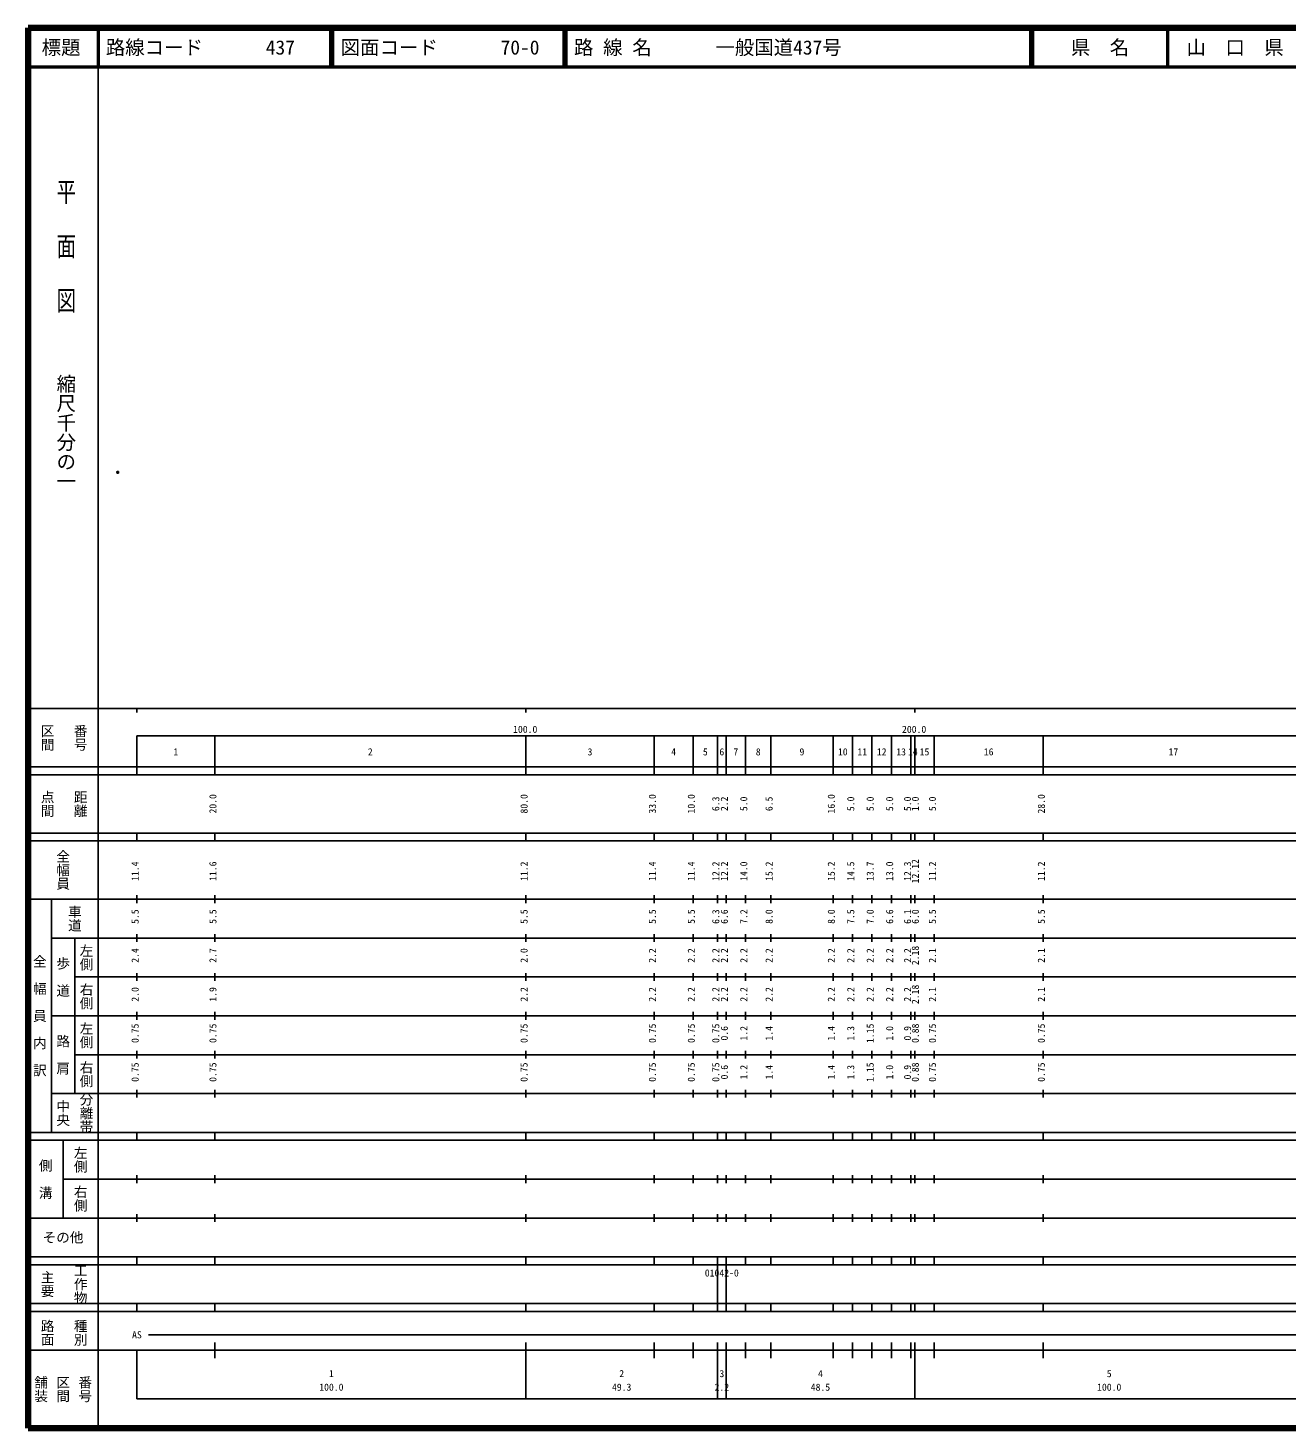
# Model space of a CAD drawing. Units: millimetres on the paper. Extents: x 40 to 680, y 20 to 380.
# Drawn here: x 40 to 363.7, y 20 to 380 of the extents above; entities that cross this region are included whole.
import ezdxf
from ezdxf.enums import TextEntityAlignment as Align

# ---------------------------------------------------------------- set-up
doc = ezdxf.new("R2010")
doc.units = ezdxf.units.MM
doc.header["$PDMODE"] = 32
doc.header["$PDSIZE"] = 0.5
doc.layers.add('M-OTRS', color=6, linetype='Continuous')
doc.layers.add('M-TTL-TXT', color=7, linetype='Continuous')
for name, color, linetype, lineweight in [('M-TTL', 2, 'Continuous', 140), ('M-TTL-BAND', 7, 'Continuous', 25), ('M-TTL-LINE', 7, 'Continuous', 50)]:
    doc.layers.add(name, color=color, linetype=linetype, lineweight=lineweight)
doc.styles.add('@ＭＳ ゴシック', font='')
doc.styles.add('ＭＳ ゴシック', font='')
doc.styles.get('@ＭＳ ゴシック').set_extended_font_data('@MS Gothic')
doc.styles.get('ＭＳ ゴシック').set_extended_font_data('MS Gothic')

msp = doc.modelspace()

# ---------------------------------------------------------------- linework, layer by layer
at = {"layer": 'M-OTRS'}
msp.add_point((63.061, 265.738), dxfattribs=at)
at = {"layer": 'M-TTL'}
for p, q in [((40, 380), (40, 20)), ((680, 380), (40, 380)), ((40, 20), (680, 20))]:
    msp.add_line(p, q, dxfattribs=at)
at = {"layer": 'M-TTL-BAND'}
for p, q in [((58, 370), (58, 20)), ((40, 205), (579, 205)), ((68, 205), (68, 204)), ((168, 205), (168, 204)), ((268, 205), (268, 204)), ((68, 198), (579, 198)), ((68, 198), (68, 188)), ((88, 188), (88, 198)), ((168, 188), (168, 198)), ((201, 188), (201, 198)), ((211, 188), (211, 198)), ((217.3, 188), (217.3, 198)), ((219.5, 188), (219.5, 198)), ((224.5, 188), (224.5, 198)), ((231, 188), (231, 198)), ((247, 188), (247, 198)), ((252, 188), (252, 198)), ((257, 188), (257, 198)), ((262, 188), (262, 198)), ((267, 188), (267, 198)), ((268, 188), (268, 198)), ((273, 188), (273, 198)), ((301, 188), (301, 198)), ((40, 190), (579, 190)), ((40, 188), (579, 188)), ((40, 173), (579, 173)), ((68, 171), (68, 173)), ((88, 171), (88, 173)), ((168, 171), (168, 173)), ((201, 171), (201, 173)), ((211, 171), (211, 173)), ((217.3, 171), (217.3, 173)), ((219.5, 171), (219.5, 173)), ((224.5, 171), (224.5, 173)), ((231, 171), (231, 173)), ((247, 171), (247, 173)), ((252, 171), (252, 173)), ((257, 171), (257, 173)), ((262, 171), (262, 173)), ((267, 171), (267, 173)), ((268, 171), (268, 173)), ((273, 171), (273, 173)), ((301, 171), (301, 173)), ((40, 171), (579, 171)), ((40, 156), (579, 156)), ((46, 96), (46, 156)), ((68, 155), (68, 157)), ((88, 155), (88, 157)), ((168, 155), (168, 157)), ((201, 155), (201, 157)), ((211, 155), (211, 157)), ((217.3, 155), (217.3, 157)), ((219.5, 155), (219.5, 157)), ((224.5, 155), (224.5, 157)), ((231, 155), (231, 157)), ((247, 155), (247, 157)), ((252, 155), (252, 157)), ((257, 155), (257, 157)), ((262, 155), (262, 157)), ((267, 155), (267, 157)), ((268, 155), (268, 157)), ((273, 155), (273, 157)), ((301, 155), (301, 157)), ((46, 146), (579, 146)), ((52, 146), (52, 106)), ((68, 145), (68, 147)), ((88, 145), (88, 147)), ((168, 145), (168, 147)), ((201, 145), (201, 147)), ((211, 145), (211, 147)), ((217.3, 145), (217.3, 147)), ((219.5, 145), (219.5, 147)), ((224.5, 145), (224.5, 147)), ((231, 145), (231, 147)), ((247, 145), (247, 147)), ((252, 145), (252, 147)), ((257, 145), (257, 147)), ((262, 145), (262, 147)), ((267, 145), (267, 147)), ((268, 145), (268, 147)), ((273, 145), (273, 147)), ((301, 145), (301, 147)), ((68, 135), (68, 137)), ((88, 135), (88, 137)), ((168, 135), (168, 137)), ((201, 135), (201, 137)), ((211, 135), (211, 137)), ((217.3, 135), (217.3, 137)), ((219.5, 135), (219.5, 137)), ((224.5, 135), (224.5, 137)), ((231, 135), (231, 137)), ((247, 135), (247, 137)), ((252, 135), (252, 137)), ((257, 135), (257, 137)), ((262, 135), (262, 137)), ((267, 135), (267, 137)), ((268, 135), (268, 137)), ((273, 135), (273, 137)), ((301, 135), (301, 137)), ((52, 136), (579, 136)), ((46, 126), (579, 126)), ((68, 125), (68, 127)), ((88, 125), (88, 127)), ((168, 125), (168, 127)), ((201, 125), (201, 127)), ((211, 125), (211, 127)), ((217.3, 125), (217.3, 127)), ((219.5, 125), (219.5, 127)), ((224.5, 125), (224.5, 127)), ((231, 125), (231, 127)), ((247, 125), (247, 127)), ((252, 125), (252, 127)), ((257, 125), (257, 127)), ((262, 125), (262, 127)), ((267, 125), (267, 127)), ((268, 125), (268, 127)), ((273, 125), (273, 127)), ((301, 125), (301, 127)), ((52, 116), (579, 116)), ((68, 115), (68, 117)), ((88, 115), (88, 117)), ((168, 115), (168, 117)), ((201, 115), (201, 117)), ((211, 115), (211, 117)), ((217.3, 115), (217.3, 117)), ((219.5, 115), (219.5, 117)), ((224.5, 115), (224.5, 117)), ((231, 115), (231, 117)), ((247, 115), (247, 117)), ((252, 115), (252, 117)), ((257, 115), (257, 117)), ((262, 115), (262, 117)), ((267, 115), (267, 117)), ((268, 115), (268, 117)), ((273, 115), (273, 117)), ((301, 115), (301, 117)), ((46, 106), (579, 106)), ((68, 105), (68, 107)), ((88, 105), (88, 107)), ((168, 105), (168, 107)), ((201, 105), (201, 107)), ((211, 105), (211, 107)), ((217.3, 105), (217.3, 107)), ((219.5, 105), (219.5, 107)), ((224.5, 105), (224.5, 107)), ((231, 105), (231, 107)), ((247, 105), (247, 107)), ((252, 105), (252, 107)), ((257, 105), (257, 107)), ((262, 105), (262, 107)), ((267, 105), (267, 107)), ((268, 105), (268, 107)), ((273, 105), (273, 107)), ((301, 105), (301, 107)), ((40, 96), (579, 96)), ((40, 94), (579, 94)), ((49, 94), (49, 74)), ((68, 94), (68, 96)), ((88, 94), (88, 96)), ((168, 94), (168, 96)), ((201, 94), (201, 96)), ((211, 94), (211, 96)), ((217.3, 94), (217.3, 96)), ((219.5, 94), (219.5, 96)), ((224.5, 94), (224.5, 96)), ((231, 94), (231, 96)), ((247, 94), (247, 96)), ((252, 94), (252, 96)), ((257, 94), (257, 96)), ((262, 94), (262, 96)), ((267, 94), (267, 96)), ((268, 94), (268, 96)), ((273, 94), (273, 96)), ((301, 94), (301, 96)), ((49, 84), (579, 84)), ((68, 83), (68, 85)), ((88, 83), (88, 85)), ((168, 83), (168, 85)), ((201, 83), (201, 85)), ((211, 83), (211, 85)), ((217.3, 83), (217.3, 85)), ((219.5, 83), (219.5, 85)), ((224.5, 83), (224.5, 85)), ((231, 83), (231, 85)), ((247, 83), (247, 85)), ((252, 83), (252, 85)), ((257, 83), (257, 85)), ((262, 83), (262, 85)), ((267, 83), (267, 85)), ((268, 83), (268, 85)), ((273, 83), (273, 85)), ((301, 83), (301, 85)), ((40, 74), (579, 74)), ((68, 73), (68, 75)), ((88, 73), (88, 75)), ((168, 73), (168, 75)), ((201, 73), (201, 75)), ((211, 73), (211, 75)), ((217.3, 73), (217.3, 75)), ((219.5, 73), (219.5, 75)), ((224.5, 73), (224.5, 75)), ((231, 73), (231, 75)), ((247, 73), (247, 75)), ((252, 73), (252, 75)), ((257, 73), (257, 75)), ((262, 73), (262, 75)), ((267, 73), (267, 75)), ((268, 73), (268, 75)), ((273, 73), (273, 75)), ((301, 73), (301, 75)), ((40, 64), (579, 64)), ((40, 62), (579, 62)), ((68, 62), (68, 64)), ((88, 62), (88, 64)), ((168, 62), (168, 64)), ((201, 62), (201, 64)), ((211, 62), (211, 64)), ((217.3, 62), (217.3, 64)), ((217.3, 52), (217.3, 62)), ((219.5, 62), (219.5, 64)), ((219.5, 52), (219.5, 62)), ((224.5, 62), (224.5, 64)), ((231, 62), (231, 64)), ((247, 62), (247, 64)), ((252, 62), (252, 64)), ((257, 62), (257, 64)), ((262, 62), (262, 64)), ((267, 62), (267, 64)), ((268, 62), (268, 64)), ((273, 62), (273, 64)), ((301, 62), (301, 64)), ((40, 52), (579, 52)), ((68, 50), (68, 52)), ((88, 50), (88, 52)), ((168, 50), (168, 52)), ((201, 50), (201, 52)), ((211, 50), (211, 52)), ((217.3, 50), (217.3, 52)), ((219.5, 50), (219.5, 52)), ((224.5, 50), (224.5, 52)), ((231, 50), (231, 52)), ((247, 50), (247, 52)), ((252, 50), (252, 52)), ((257, 50), (257, 52)), ((262, 50), (262, 52)), ((267, 50), (267, 52)), ((268, 50), (268, 52)), ((273, 50), (273, 52)), ((301, 50), (301, 52)), ((40, 50), (579, 50)), ((71, 44), (565, 44)), ((40, 40), (579, 40)), ((68, 40), (68, 27.5)), ((88, 38), (88, 42)), ((168, 27.5), (168, 42)), ((201, 38), (201, 42)), ((211, 38), (211, 42)), ((217.3, 27.5), (217.3, 42)), ((219.5, 27.5), (219.5, 42)), ((224.5, 38), (224.5, 42)), ((231, 38), (231, 42)), ((247, 38), (247, 42)), ((252, 38), (252, 42)), ((257, 38), (257, 42)), ((262, 38), (262, 42)), ((267, 38), (267, 42)), ((268, 27.5), (268, 42)), ((273, 38), (273, 42)), ((301, 38), (301, 42)), ((68, 27.5), (579, 27.5))]:
    msp.add_line(p, q, dxfattribs=at)
at = {"layer": 'M-TTL-LINE'}
for p, q in [((58, 380), (58, 370)), ((117.75, 380), (117.75, 370)), ((118.25, 380), (118.25, 370)), ((177.75, 380), (177.75, 370)), ((178.25, 380), (178.25, 370)), ((297.75, 380), (297.75, 370)), ((298.25, 380), (298.25, 370)), ((333, 380), (333, 370)), ((40, 370), (680, 370))]:
    msp.add_line(p, q, dxfattribs=at)

# ---------------------------------------------------------------- texts
at = {"layer": 'M-TTL-BAND', "style": '@ＭＳ ゴシック', "width": 1.4}
msp.add_text('平  面  図', height=3.666, rotation=270, dxfattribs=at).set_placement((49.777, 306.475), align=Align.MIDDLE_RIGHT)
at = {"layer": 'M-TTL-BAND', "style": '@ＭＳ ゴシック'}
msp.add_text('縮尺千分の一', height=3.666, rotation=270, dxfattribs=at).set_placement((49.777, 261.03), align=Align.MIDDLE_RIGHT)
for s, p in [('区間', (45, 197.5)), ('番号', (53.5, 197.5)), ('点間', (45, 180.5)), ('距離', (53.5, 180.5)), ('全幅員', (49, 163.5)), ('車道', (52, 151)), ('左側', (55, 141)), ('全\u3000幅\u3000員\u3000内\u3000訳', (43, 126)), ('歩\u3000道', (49, 136)), ('右側', (55, 131)), ('左側', (55, 121)), ('路\u3000肩', (49, 116)), ('右側', (55, 111)), ('分離帯', (55, 101)), ('中央', (49, 101)), ('左側', (53.5, 89)), ('側\u3000溝', (44.5, 84)), ('右側', (53.5, 79)), ('工作物', (53.5, 57)), ('主要', (45, 57)), ('路面', (45, 44.5)), ('種別', (53.5, 44.5)), ('舗装', (43.333, 30)), ('区間', (49, 30)), ('番号', (54.667, 30))]:
    msp.add_text(s, height=2.566, rotation=270, dxfattribs=at).set_placement(p, align=Align.MIDDLE_CENTER)
at = {"layer": 'M-TTL-BAND', "style": 'ＭＳ ゴシック'}
for s, p in [('100.0', (167.844, 198.195)), ('200.0', (267.844, 198.195)), ('1', (78, 192.405)), ('2', (128, 192.405)), ('3', (184.5, 192.405)), ('4', (206, 192.405)), ('5', (214.15, 192.405)), ('6', (218.4, 192.405)), ('7', (222, 192.405)), ('8', (227.75, 192.405)), ('9', (239, 192.405)), ('10', (249.5, 192.405)), ('11', (254.5, 192.405)), ('12', (259.5, 192.405)), ('13', (264.5, 192.405)), ('14', (267.5, 192.405)), ('15', (270.5, 192.405)), ('16', (287, 192.405)), ('17', (334.5, 192.405)), ('AS', (68, 42.5)), ('1', (118, 32.523)), ('2', (192.65, 32.523)), ('3', (218.4, 32.523)), ('4', (243.75, 32.523)), ('5', (318, 32.523)), ('100.0', (118, 29.033)), ('49.3', (192.65, 29.033)), ('2.2', (218.4, 29.033)), ('48.5', (243.75, 29.033)), ('100.0', (318, 29.033))]:
    msp.add_text(s, height=1.833, dxfattribs=at).set_placement(p, align=Align.BOTTOM_CENTER)
for s, p in [('20.0', (89, 180.5)), ('80.0', (169, 180.5)), ('33.0', (202, 180.5)), ('10.0', (212, 180.5)), ('6.3', (218.3, 180.5)), ('2.2', (220.5, 180.5)), ('5.0', (225.5, 180.5)), ('6.5', (232, 180.5)), ('16.0', (248, 180.5)), ('5.0', (253, 180.5)), ('5.0', (258, 180.5)), ('5.0', (263, 180.5)), ('5.0', (267.6, 180.5)), ('1.0', (269.6, 180.5)), ('5.0', (274, 180.5)), ('28.0', (302, 180.5)), ('12.12', (269.6, 163.174)), ('11.4', (69, 163.174)), ('11.6', (89, 163.174)), ('11.2', (169, 163.174)), ('11.4', (202, 163.174)), ('11.4', (212, 163.174)), ('12.2', (218.3, 163.174)), ('12.2', (220.5, 163.174)), ('14.0', (225.5, 163.174)), ('15.2', (232, 163.174)), ('15.2', (248, 163.174)), ('14.5', (253, 163.174)), ('13.7', (258, 163.174)), ('13.0', (263, 163.174)), ('12.3', (267.6, 163.174)), ('11.2', (274, 163.174)), ('11.2', (302, 163.174)), ('5.5', (69, 151.5)), ('5.5', (89, 151.5)), ('5.5', (169, 151.5)), ('5.5', (202, 151.5)), ('5.5', (212, 151.5)), ('6.3', (218.3, 151.5)), ('6.6', (220.5, 151.5)), ('7.2', (225.5, 151.5)), ('8.0', (232, 151.5)), ('8.0', (248, 151.5)), ('7.5', (253, 151.5)), ('7.0', (258, 151.5)), ('6.6', (263, 151.5)), ('6.1', (267.6, 151.5)), ('6.0', (269.6, 151.5)), ('5.5', (274, 151.5)), ('5.5', (302, 151.5)), ('2.4', (69, 141.5)), ('2.7', (89, 141.5)), ('2.0', (169, 141.5)), ('2.2', (202, 141.5)), ('2.2', (212, 141.5)), ('2.2', (218.3, 141.5)), ('2.2', (220.5, 141.5)), ('2.2', (225.5, 141.5)), ('2.2', (232, 141.5)), ('2.2', (248, 141.5)), ('2.2', (253, 141.5)), ('2.2', (258, 141.5)), ('2.2', (263, 141.5)), ('2.2', (267.6, 141.5)), ('2.18', (269.6, 141.5)), ('2.1', (274, 141.5)), ('2.1', (302, 141.5)), ('2.0', (69, 131.5)), ('1.9', (89, 131.5)), ('2.2', (169, 131.5)), ('2.2', (202, 131.5)), ('2.2', (212, 131.5)), ('2.2', (218.3, 131.5)), ('2.2', (220.5, 131.5)), ('2.2', (225.5, 131.5)), ('2.2', (232, 131.5)), ('2.2', (248, 131.5)), ('2.2', (253, 131.5)), ('2.2', (258, 131.5)), ('2.2', (263, 131.5)), ('2.2', (267.6, 131.5)), ('2.18', (269.6, 131.5)), ('2.1', (274, 131.5)), ('2.1', (302, 131.5)), ('0.75', (69, 121.5)), ('0.75', (89, 121.5)), ('0.75', (169, 121.5)), ('0.75', (202, 121.5)), ('0.75', (212, 121.5)), ('0.75', (218.3, 121.5)), ('0.6', (220.5, 121.5)), ('1.2', (225.5, 121.5)), ('1.4', (232, 121.5)), ('1.4', (248, 121.5)), ('1.3', (253, 121.5)), ('1.15', (258, 121.5)), ('1.0', (263, 121.5)), ('0.9', (267.6, 121.5)), ('0.88', (269.6, 121.5)), ('0.75', (274, 121.5)), ('0.75', (302, 121.5)), ('0.75', (69, 111.5)), ('0.75', (89, 111.5)), ('0.75', (169, 111.5)), ('0.75', (202, 111.5)), ('0.75', (212, 111.5)), ('0.75', (218.3, 111.5)), ('0.6', (220.5, 111.5)), ('1.2', (225.5, 111.5)), ('1.4', (232, 111.5)), ('1.4', (248, 111.5)), ('1.3', (253, 111.5)), ('1.15', (258, 111.5)), ('1.0', (263, 111.5)), ('0.9', (267.6, 111.5)), ('0.88', (269.6, 111.5)), ('0.75', (274, 111.5)), ('0.75', (302, 111.5))]:
    msp.add_text(s, height=1.833, rotation=90, dxfattribs=at).set_placement(p, align=Align.BOTTOM_CENTER)
msp.add_text('その他', height=2.566, dxfattribs=at).set_placement((49, 69), align=Align.MIDDLE_CENTER)
msp.add_text('01042-0', height=1.833, dxfattribs=at).set_placement((214.025, 58.405), align=Align.BOTTOM_LEFT)
at = {"layer": 'M-TTL-TXT', "style": 'ＭＳ ゴシック'}
for s, p in [('標題', (48.5, 375)), ('県\u3000名', (315.625, 375)), ('山\u3000口\u3000県', (350.375, 375))]:
    msp.add_text(s, height=3.666, dxfattribs=at).set_placement(p, align=Align.MIDDLE_CENTER)
for s, p in [('路線コード', (60, 375)), ('437', (101.142, 375)), ('図面コード', (120.38, 375)), ('70-0', (161.521, 375)), ('路 線 名', (180.38, 375)), ('一般国道437号', (216.734, 375))]:
    msp.add_text(s, height=3.666, dxfattribs=at).set_placement(p, align=Align.MIDDLE_LEFT)

doc.saveas('drawing.dxf')
